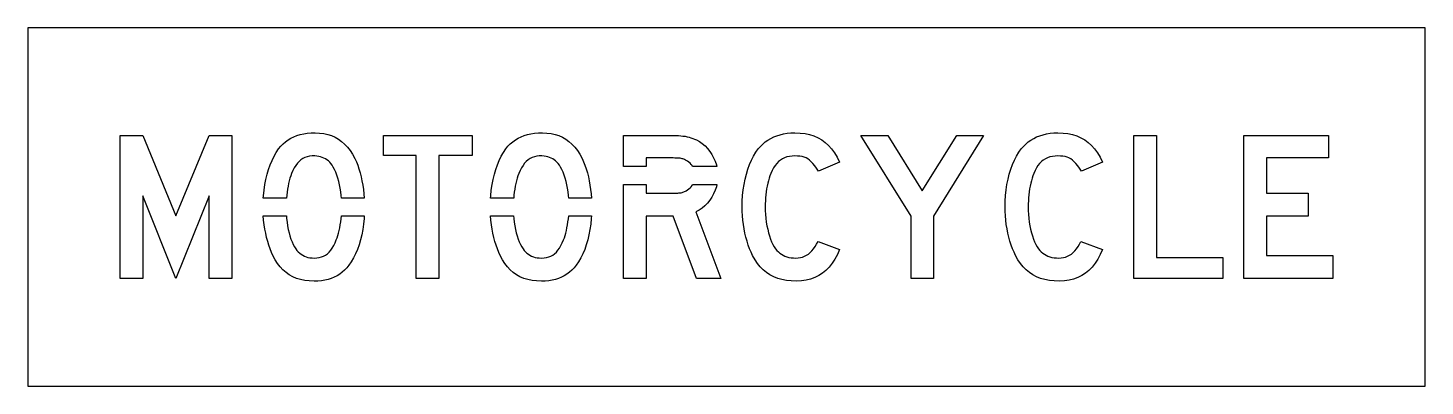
# Model space of a CAD drawing. Extents: x 0 to 39, y 0 to 10.
import ezdxf

# ---------------------------------------------------------------- set-up
doc = ezdxf.new("R2010")
doc.units = 0
doc.layers.add('CUT', color=7, linetype='Continuous')
doc.layers.add('OUTSIDE', color=1, linetype='Continuous')

msp = doc.modelspace()

# ---------------------------------------------------------------- linework, layer by layer
at = {"layer": 'CUT'}
for points in [[(8.6796, 5.7164), (8.6548, 5.806), (8.6268, 5.8912), (8.5956, 5.9712), (8.5616, 6.0464), (8.5244, 6.1156), (8.492, 6.166), (8.4584, 6.2108), (8.4236, 6.2508), (8.3864, 6.2864), (8.3476, 6.3172), (8.3068, 6.344), (8.2636, 6.3664), (8.2176, 6.3852), (8.1692, 6.4), (8.1176, 6.4116), (8.0628, 6.4196), (8.0048, 6.4244), (7.93, 6.4244), (7.8596, 6.4176), (7.7936, 6.4032), (7.7316, 6.3816), (7.6736, 6.3524), (7.6192, 6.3156), (7.568, 6.2716), (7.5204, 6.2196), (7.476, 6.16), (7.4344, 6.0924), (7.3956, 6.0168), (7.3592, 5.9332), (7.3356, 5.8712), (7.314, 5.8044), (7.294, 5.7332), (7.2756, 5.6584), (7.2596, 5.5804), (7.2452, 5.5), (7.2332, 5.4176), (7.2232, 5.3336), (7.2154, 5.251), (6.5689, 5.251), (6.5732, 5.3164), (6.59, 5.4724), (6.6128, 5.624), (6.642, 5.7708), (6.6768, 5.9124), (6.7172, 6.048), (6.7632, 6.1772), (6.814, 6.2996), (6.8696, 6.4148), (6.93, 6.522), (6.9944, 6.6212), (7.056, 6.6948), (7.1212, 6.7616), (7.19, 6.8216), (7.2632, 6.8748), (7.3408, 6.9212), (7.4224, 6.9616), (7.5092, 6.9952), (7.6004, 7.0224), (7.6972, 7.0436), (7.7988, 7.0584), (7.906, 7.0672), (8.0192, 7.07), (8.142, 7.0656), (8.2592, 7.0512), (8.37, 7.0276), (8.4748, 6.9936), (8.5744, 6.95), (8.668, 6.8964), (8.7568, 6.8324), (8.8404, 6.7584), (8.9192, 6.6736), (8.9932, 6.578), (9.0624, 6.4716), (9.128, 6.3544), (9.1684, 6.2636), (9.206, 6.1668), (9.2404, 6.0648), (9.2716, 5.9576), (9.2996, 5.8464), (9.3244, 5.7316), (9.3452, 5.6132), (9.3628, 5.4924), (9.3764, 5.3696), (9.3859, 5.251), (8.7529, 5.251), (8.7472, 5.3204), (8.7352, 5.4244), (8.72, 5.5252), (8.7016, 5.6228)], [(15.0236, 5.7164), (14.9988, 5.806), (14.9708, 5.8912), (14.9396, 5.9712), (14.9056, 6.0464), (14.8684, 6.1156), (14.836, 6.166), (14.8024, 6.2108), (14.7676, 6.2508), (14.7304, 6.2864), (14.6916, 6.3172), (14.6508, 6.344), (14.6076, 6.3664), (14.5616, 6.3852), (14.5132, 6.4), (14.4616, 6.4116), (14.4068, 6.4196), (14.3488, 6.4244), (14.274, 6.4244), (14.2036, 6.4176), (14.1376, 6.4032), (14.0756, 6.3816), (14.0176, 6.3524), (13.9632, 6.3156), (13.912, 6.2716), (13.8644, 6.2196), (13.82, 6.16), (13.7784, 6.0924), (13.7396, 6.0168), (13.7032, 5.9332), (13.6796, 5.8712), (13.658, 5.8044), (13.638, 5.7332), (13.6196, 5.6584), (13.6036, 5.5804), (13.5892, 5.5), (13.5772, 5.4176), (13.5672, 5.3336), (13.5594, 5.251), (12.9129, 5.251), (12.9172, 5.3164), (12.934, 5.4724), (12.9568, 5.624), (12.986, 5.7708), (13.0208, 5.9124), (13.0612, 6.048), (13.1072, 6.1772), (13.158, 6.2996), (13.2136, 6.4148), (13.274, 6.522), (13.3384, 6.6212), (13.4, 6.6948), (13.4652, 6.7616), (13.534, 6.8216), (13.6072, 6.8748), (13.6848, 6.9212), (13.7664, 6.9616), (13.8532, 6.9952), (13.9444, 7.0224), (14.0412, 7.0436), (14.1428, 7.0584), (14.25, 7.0672), (14.3632, 7.07), (14.486, 7.0656), (14.6032, 7.0512), (14.714, 7.0276), (14.8188, 6.9936), (14.9184, 6.95), (15.012, 6.8964), (15.1008, 6.8324), (15.1844, 6.7584), (15.2632, 6.6736), (15.3372, 6.578), (15.4064, 6.4716), (15.472, 6.3544), (15.5124, 6.2636), (15.55, 6.1668), (15.5844, 6.0648), (15.6156, 5.9576), (15.6436, 5.8464), (15.6684, 5.7316), (15.6892, 5.6132), (15.7068, 5.4924), (15.7204, 5.3696), (15.7299, 5.251), (15.0969, 5.251), (15.0912, 5.3204), (15.0792, 5.4244), (15.064, 5.5252), (15.0456, 5.6228)], [(22.2772, 3.2308), (22.1804, 3.1508), (22.0772, 3.0832), (21.9664, 3.028), (21.8484, 2.9852), (21.7236, 2.9544), (21.5908, 2.936), (21.4508, 2.93), (21.3076, 2.9344), (21.1732, 2.9488), (21.0468, 2.9724), (20.9284, 3.0064), (20.8176, 3.05), (20.714, 3.1036), (20.6172, 3.1676), (20.5276, 3.2416), (20.444, 3.3264), (20.3668, 3.422), (20.2956, 3.5284), (20.2296, 3.6456), (20.1856, 3.7364), (20.1444, 3.8332), (20.1068, 3.9352), (20.0724, 4.0424), (20.0412, 4.1536), (20.014, 4.2684), (19.9904, 4.3868), (19.9708, 4.5076), (19.9552, 4.6304), (19.944, 4.7552), (19.9372, 4.8808), (19.9348, 5.0072), (19.9384, 5.1648), (19.9488, 5.3216), (19.9656, 5.4764), (19.9892, 5.6284), (20.0188, 5.776), (20.0544, 5.9192), (20.0956, 6.0564), (20.1428, 6.1872), (20.1956, 6.3096), (20.2532, 6.4236), (20.3164, 6.5276), (20.384, 6.6212), (20.446, 6.692), (20.5116, 6.7568), (20.5816, 6.8156), (20.656, 6.8684), (20.7344, 6.9152), (20.8176, 6.956), (20.9048, 6.9908), (20.9964, 7.0192), (21.0928, 7.0416), (21.1932, 7.0572), (21.2988, 7.0668), (21.4088, 7.07), (21.5548, 7.0648), (21.6924, 7.0488), (21.8208, 7.022), (21.9416, 6.984), (22.0544, 6.9344), (22.1596, 6.8736), (22.258, 6.8012), (22.3496, 6.7168), (22.4348, 6.62), (22.5144, 6.5112), (22.5888, 6.39), (22.6576, 6.256), (22.0684, 6.0036), (22.014, 6.0824), (21.9628, 6.1516), (21.914, 6.2116), (21.866, 6.2624), (21.8184, 6.3052), (21.77, 6.3404), (21.72, 6.3684), (21.6672, 6.3904), (21.6104, 6.406), (21.5492, 6.4168), (21.4824, 6.4228), (21.4088, 6.4244), (21.3304, 6.4216), (21.2564, 6.4124), (21.1868, 6.3972), (21.1216, 6.3752), (21.0604, 6.3464), (21.0036, 6.3104), (20.95, 6.2672), (20.9004, 6.2168), (20.854, 6.158), (20.8112, 6.0916), (20.7716, 6.0168), (20.7348, 5.9332), (20.7112, 5.8716), (20.6896, 5.8052), (20.6696, 5.7352), (20.6512, 5.662), (20.6352, 5.5856), (20.6208, 5.5072), (20.6088, 5.4264), (20.5988, 5.344), (20.5908, 5.2604), (20.5852, 5.176), (20.5816, 5.0916), (20.5804, 5.0072), (20.5828, 4.8984), (20.5884, 4.7904), (20.5984, 4.6836), (20.6116, 4.5788), (20.6288, 4.4764), (20.6492, 4.3772), (20.6724, 4.282), (20.6992, 4.1908), (20.7288, 4.1052), (20.7608, 4.0248), (20.796, 3.9512), (20.8332, 3.8844), (20.8692, 3.834), (20.9072, 3.7884), (20.9472, 3.7472), (20.9896, 3.7104), (21.0348, 3.6784), (21.0824, 3.6508), (21.1328, 3.6276), (21.1868, 3.6088), (21.2436, 3.594), (21.3044, 3.5836), (21.3684, 3.5776), (21.4368, 3.5756), (21.502, 3.5784), (21.5644, 3.5872), (21.624, 3.6024), (21.6812, 3.6236), (21.7356, 3.6516), (21.7876, 3.686), (21.8372, 3.7272), (21.8848, 3.7752), (21.93, 3.83), (21.9736, 3.8924), (22.0148, 3.9616), (22.0544, 4.0384), (22.6576, 3.814), (22.5948, 3.6728), (22.5256, 3.544), (22.4496, 3.4272), (22.3668, 3.3228)], [(29.6176, 3.2308), (29.5208, 3.1508), (29.4176, 3.0832), (29.3068, 3.028), (29.1888, 2.9852), (29.064, 2.9544), (28.9312, 2.936), (28.7912, 2.93), (28.648, 2.9344), (28.5136, 2.9488), (28.3872, 2.9724), (28.2688, 3.0064), (28.158, 3.05), (28.0544, 3.1036), (27.9576, 3.1676), (27.868, 3.2416), (27.7844, 3.3264), (27.7072, 3.422), (27.636, 3.5284), (27.57, 3.6456), (27.526, 3.7364), (27.4848, 3.8332), (27.4472, 3.9352), (27.4128, 4.0424), (27.3816, 4.1536), (27.3544, 4.2684), (27.3308, 4.3868), (27.3112, 4.5076), (27.2956, 4.6304), (27.2844, 4.7552), (27.2776, 4.8808), (27.2752, 5.0072), (27.2788, 5.1648), (27.2892, 5.3216), (27.306, 5.4764), (27.3296, 5.6284), (27.3592, 5.776), (27.3948, 5.9192), (27.436, 6.0564), (27.4832, 6.1872), (27.536, 6.3096), (27.5936, 6.4236), (27.6568, 6.5276), (27.7244, 6.6212), (27.7864, 6.692), (27.852, 6.7568), (27.922, 6.8156), (27.9964, 6.8684), (28.0748, 6.9152), (28.158, 6.956), (28.2452, 6.9908), (28.3368, 7.0192), (28.4332, 7.0416), (28.5336, 7.0572), (28.6392, 7.0668), (28.7492, 7.07), (28.8952, 7.0648), (29.0328, 7.0488), (29.1612, 7.022), (29.282, 6.984), (29.3948, 6.9344), (29.5, 6.8736), (29.5984, 6.8012), (29.69, 6.7168), (29.7752, 6.62), (29.8548, 6.5112), (29.9292, 6.39), (29.998, 6.256), (29.4088, 6.0036), (29.3544, 6.0824), (29.3032, 6.1516), (29.2544, 6.2116), (29.2064, 6.2624), (29.1588, 6.3052), (29.1104, 6.3404), (29.0604, 6.3684), (29.0076, 6.3904), (28.9508, 6.406), (28.8896, 6.4168), (28.8228, 6.4228), (28.7492, 6.4244), (28.6708, 6.4216), (28.5968, 6.4124), (28.5272, 6.3972), (28.462, 6.3752), (28.4008, 6.3464), (28.344, 6.3104), (28.2904, 6.2672), (28.2408, 6.2168), (28.1944, 6.158), (28.1516, 6.0916), (28.112, 6.0168), (28.0752, 5.9332), (28.0516, 5.8716), (28.03, 5.8052), (28.01, 5.7352), (27.9916, 5.662), (27.9756, 5.5856), (27.9612, 5.5072), (27.9492, 5.4264), (27.9392, 5.344), (27.9312, 5.2604), (27.9256, 5.176), (27.922, 5.0916), (27.9208, 5.0072), (27.9232, 4.8984), (27.9288, 4.7904), (27.9388, 4.6836), (27.952, 4.5788), (27.9692, 4.4764), (27.9896, 4.3772), (28.0128, 4.282), (28.0396, 4.1908), (28.0692, 4.1052), (28.1012, 4.0248), (28.1364, 3.9512), (28.1736, 3.8844), (28.2096, 3.834), (28.2476, 3.7884), (28.2876, 3.7472), (28.33, 3.7104), (28.3752, 3.6784), (28.4228, 3.6508), (28.4732, 3.6276), (28.5272, 3.6088), (28.584, 3.594), (28.6448, 3.5836), (28.7088, 3.5776), (28.7772, 3.5756), (28.8424, 3.5784), (28.9048, 3.5872), (28.9644, 3.6024), (29.0216, 3.6236), (29.076, 3.6516), (29.128, 3.686), (29.1776, 3.7272), (29.2252, 3.7752), (29.2704, 3.83), (29.314, 3.8924), (29.3552, 3.9616), (29.3948, 4.0384), (29.998, 3.814), (29.9352, 3.6728), (29.866, 3.544), (29.79, 3.4272), (29.7072, 3.3228)], [(3.2052, 3), (2.5736, 3), (2.5736, 7), (3.2052, 7), (4.1316, 4.7544), (5.058, 7), (5.6892, 7), (5.6892, 3), (5.058, 3), (5.058, 5.3156), (4.1316, 3), (3.2052, 5.3156)], [(10.84, 6.4384), (9.928, 6.4384), (9.928, 7), (12.398, 7), (12.398, 6.4384), (11.4716, 6.4384), (11.4716, 3), (10.84, 3)], [(18.4496, 6.2496), (18.4144, 6.2756), (18.3772, 6.2984), (18.3532, 6.3116), (18.3308, 6.3228), (18.3084, 6.3328), (18.2856, 6.3412), (18.262, 6.3484), (18.2368, 6.3544), (18.2092, 6.3592), (18.1788, 6.3628), (18.1444, 6.3652), (18.1056, 6.3672), (18.0616, 6.368), (18.0124, 6.3684), (17.2544, 6.3684), (17.2544, 6.1282), (16.6228, 6.1282), (16.6228, 7), (17.942, 7), (18.0172, 6.9992), (18.0888, 6.9976), (18.1564, 6.994), (18.2212, 6.9892), (18.2828, 6.9824), (18.342, 6.9736), (18.3988, 6.9628), (18.4536, 6.95), (18.5064, 6.9348), (18.558, 6.9172), (18.6084, 6.8968), (18.658, 6.8736), (18.7436, 6.8264), (18.8244, 6.7696), (18.9004, 6.704), (18.9704, 6.6308), (19.034, 6.5508), (19.0912, 6.4648), (19.1408, 6.374), (19.1828, 6.2792), (19.2164, 6.1808), (19.2294, 6.1282), (18.5554, 6.1282), (18.538, 6.1552), (18.5112, 6.1892), (18.4816, 6.2208)], [(23.2472, 7), (24.0052, 7), (24.9596, 5.456), (25.928, 7), (26.672, 7), (25.2824, 4.7404), (25.2824, 3), (24.6508, 3), (24.6508, 4.7404)], [(33.3528, 3.5896), (33.3528, 3), (30.8684, 3), (30.8684, 7), (31.5, 7), (31.5, 3.5896)], [(34.5736, 6.3684), (34.5736, 5.386), (35.7384, 5.386), (35.7384, 4.7404), (34.5736, 4.7404), (34.5736, 3.6456), (36.4264, 3.6456), (36.4264, 3), (33.942, 3), (33.942, 7), (36.3, 7), (36.3, 6.3684)], [(17.2544, 5.386), (18.0124, 5.386), (18.0588, 5.3864), (18.1008, 5.3872), (18.1384, 5.3892), (18.1724, 5.3916), (18.2032, 5.3952), (18.2316, 5.4), (18.258, 5.406), (18.2824, 5.4128), (18.3064, 5.4216), (18.3296, 5.4316), (18.3532, 5.4428), (18.3772, 5.456), (18.4144, 5.4788), (18.4496, 5.5048), (18.4816, 5.5336), (18.5112, 5.5652), (18.538, 5.5992), (18.5554, 5.6262), (19.2309, 5.6262), (19.2164, 5.5652), (19.1824, 5.4656), (19.14, 5.3692), (19.0896, 5.2772), (19.0312, 5.1904), (18.966, 5.11), (18.8944, 5.0364), (18.8164, 4.9708), (18.7328, 4.914), (18.644, 4.8668), (19.3456, 3), (18.658, 3), (18.0124, 4.7404), (17.2544, 4.7404), (17.2544, 3), (16.6228, 3), (16.6228, 5.6262), (17.2544, 5.6262)], [(9.2424, 3.9436), (9.1968, 3.8128), (9.1456, 3.6904), (9.0892, 3.5764), (9.0268, 3.4724), (8.9592, 3.3788), (8.9012, 3.3052), (8.8388, 3.2384), (8.7724, 3.1784), (8.702, 3.1252), (8.6276, 3.0788), (8.5488, 3.0384), (8.466, 3.0048), (8.3792, 2.9776), (8.2884, 2.9564), (8.1932, 2.9416), (8.094, 2.9328), (7.9908, 2.93), (7.8548, 2.9344), (7.7272, 2.9488), (7.608, 2.9724), (7.496, 3.0064), (7.3916, 3.05), (7.2944, 3.1036), (7.204, 3.1676), (7.1196, 3.2416), (7.0416, 3.3264), (6.9692, 3.422), (6.902, 3.5284), (6.84, 3.6456), (6.7992, 3.7336), (6.7608, 3.8292), (6.7252, 3.9312), (6.6924, 4.0384), (6.6628, 4.1508), (6.6364, 4.2668), (6.614, 4.3856), (6.5948, 4.5064), (6.5796, 4.6284), (6.5686, 4.749), (7.2147, 4.749), (7.2204, 4.6776), (7.2324, 4.5744), (7.248, 4.4736), (7.2664, 4.3756), (7.288, 4.2808), (7.3132, 4.1904), (7.3412, 4.1048), (7.3724, 4.0248), (7.4064, 3.9512), (7.4436, 3.8844), (7.476, 3.834), (7.5104, 3.7884), (7.5468, 3.7472), (7.5856, 3.7104), (7.6264, 3.6784), (7.67, 3.6508), (7.716, 3.6276), (7.7648, 3.6088), (7.8168, 3.594), (7.8716, 3.5836), (7.9296, 3.5776), (7.9908, 3.5756), (8.0624, 3.5788), (8.1292, 3.5884), (8.192, 3.6052), (8.2508, 3.6284), (8.306, 3.6588), (8.3576, 3.6964), (8.406, 3.7412), (8.4516, 3.7936), (8.4944, 3.8536), (8.5344, 3.9216), (8.5724, 3.9972), (8.6084, 4.0808), (8.6292, 4.1368), (8.6492, 4.2), (8.668, 4.2688), (8.686, 4.342), (8.7024, 4.4196), (8.7172, 4.5), (8.7304, 4.5824), (8.7416, 4.666), (8.7507, 4.749), (9.3859, 4.749), (9.3816, 4.6784), (9.366, 4.5236), (9.344, 4.3716), (9.316, 4.224), (9.282, 4.0808)], [(15.5408, 3.8128), (15.4896, 3.6904), (15.4332, 3.5764), (15.3708, 3.4724), (15.3032, 3.3788), (15.2452, 3.3052), (15.1828, 3.2384), (15.1164, 3.1784), (15.046, 3.1252), (14.9716, 3.0788), (14.8928, 3.0384), (14.81, 3.0048), (14.7232, 2.9776), (14.6324, 2.9564), (14.5372, 2.9416), (14.438, 2.9328), (14.3348, 2.93), (14.1988, 2.9344), (14.0712, 2.9488), (13.952, 2.9724), (13.84, 3.0064), (13.7356, 3.05), (13.6384, 3.1036), (13.548, 3.1676), (13.4636, 3.2416), (13.3856, 3.3264), (13.3132, 3.422), (13.246, 3.5284), (13.184, 3.6456), (13.1432, 3.7336), (13.1048, 3.8292), (13.0692, 3.9312), (13.0364, 4.0384), (13.0068, 4.1508), (12.9804, 4.2668), (12.958, 4.3856), (12.9388, 4.5064), (12.9236, 4.6284), (12.9126, 4.749), (13.5587, 4.749), (13.5644, 4.6776), (13.5764, 4.5744), (13.592, 4.4736), (13.6104, 4.3756), (13.632, 4.2808), (13.6572, 4.1904), (13.6852, 4.1048), (13.7164, 4.0248), (13.7504, 3.9512), (13.7876, 3.8844), (13.82, 3.834), (13.8544, 3.7884), (13.8908, 3.7472), (13.9296, 3.7104), (13.9704, 3.6784), (14.014, 3.6508), (14.06, 3.6276), (14.1088, 3.6088), (14.1608, 3.594), (14.2156, 3.5836), (14.2736, 3.5776), (14.3348, 3.5756), (14.4064, 3.5788), (14.4732, 3.5884), (14.536, 3.6052), (14.5948, 3.6284), (14.65, 3.6588), (14.7016, 3.6964), (14.75, 3.7412), (14.7956, 3.7936), (14.8384, 3.8536), (14.8784, 3.9216), (14.9164, 3.9972), (14.9524, 4.0808), (14.9732, 4.1368), (14.9932, 4.2), (15.012, 4.2688), (15.03, 4.342), (15.0464, 4.4196), (15.0612, 4.5), (15.0744, 4.5824), (15.0856, 4.666), (15.0947, 4.749), (15.7299, 4.749), (15.7256, 4.6784), (15.71, 4.5236), (15.688, 4.3716), (15.66, 4.224), (15.626, 4.0808), (15.5864, 3.9436)]]:
    msp.add_lwpolyline(points, close=True, dxfattribs=at)
at = {"layer": 'OUTSIDE'}
msp.add_lwpolyline([(0, 0), (39, 0), (39, 10), (0, 10)], close=True, dxfattribs=at)

doc.saveas('drawing.dxf')
